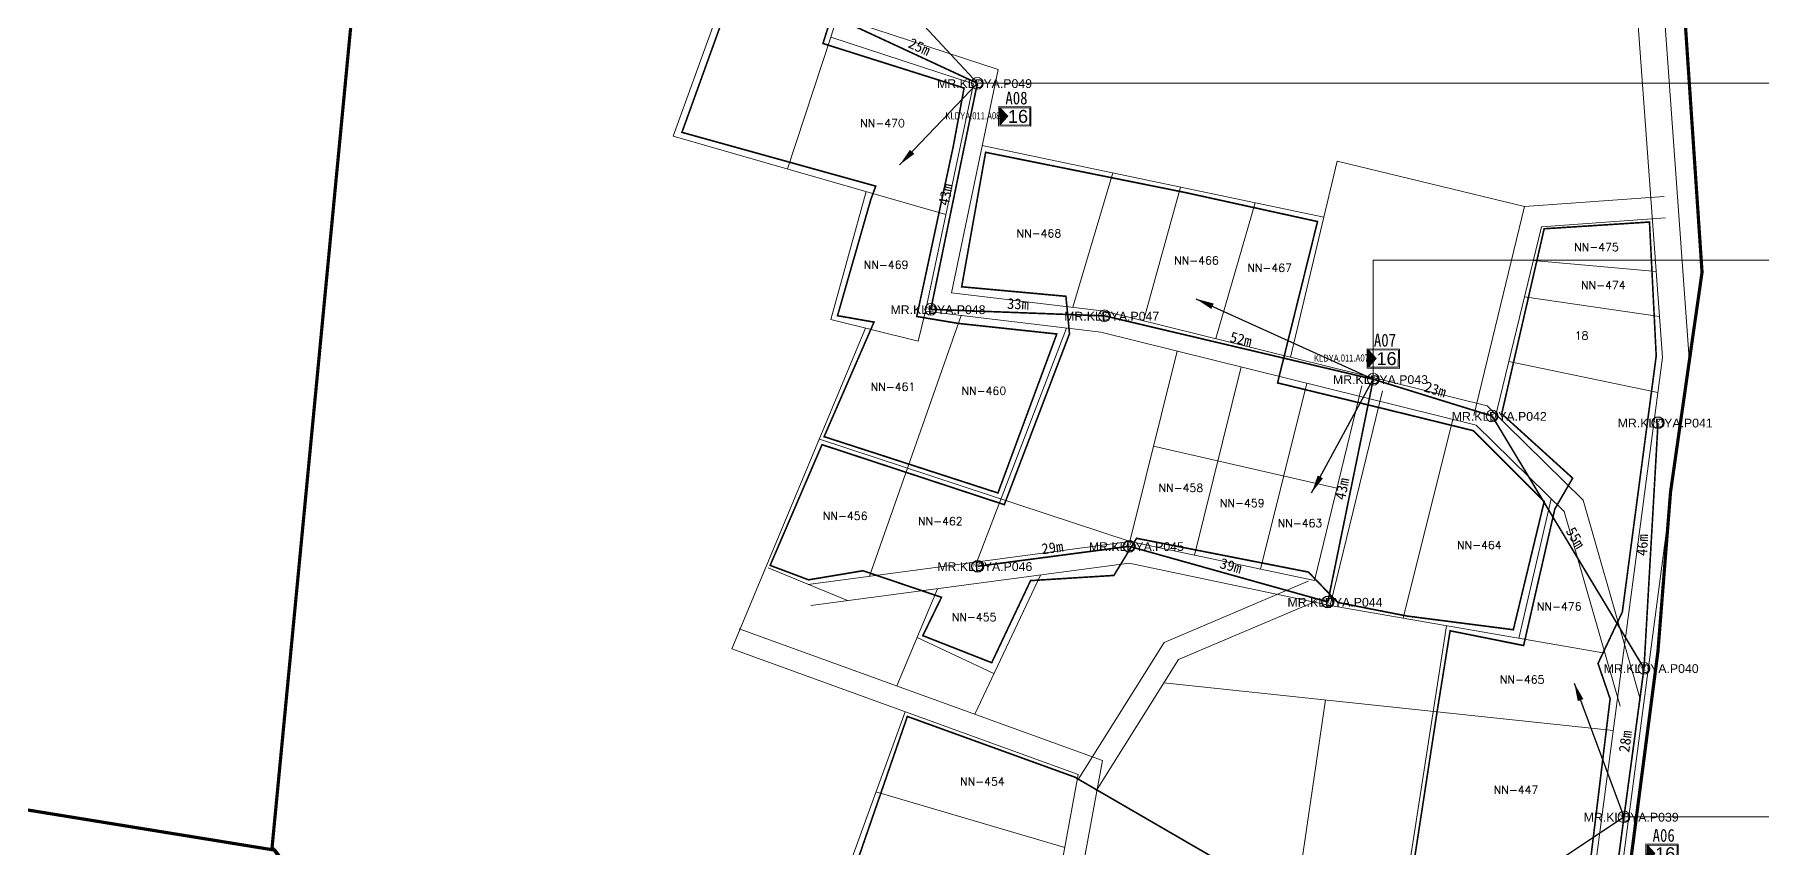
# Model space of a CAD drawing. Header units: millimetres. Extents: x 1060 to 24323, y -9832 to -6451.
# Drawn here: x 9770.5 to 10094.3, y -8038.7 to -7886 of the extents above; entities that cross this region are included whole.
import ezdxf
from ezdxf.enums import TextEntityAlignment as Align

# ---------------------------------------------------------------- set-up
doc = ezdxf.new("R2010")
doc.units = ezdxf.units.MM
doc.linetypes.add('HIDDEN', pattern=[9.525, 6.35, -3.175])
doc.linetypes.add('PHANTOM2', pattern=[1.25, 0.625, -0.125, 0.125, -0.125, 0.125, -0.125])
for name, color, linetype, lineweight in [('Basic Map', 105, 'Continuous', 15), ('FAT', 30, 'Continuous', 5), ('FAT AREA', 134, 'PHANTOM2', 40), ('FAT_Info', 170, 'Continuous', 0), ('FO 24 CORE LINE A - FDT 1', 90, 'Continuous', 50), ('Garis Jalan', 225, 'Continuous', 15), ('Home Number', 6, 'Continuous', 5), ('NEW POLE 7m(3 inches)', 4, 'Continuous', 5), ('POLE ID', 1, 'Continuous', 5), ('SLING WIRE', 4, 'Continuous', 50), ('TEE RADIUS', 170, 'Continuous', 0)]:
    doc.layers.add(name, color=color, linetype=linetype, lineweight=lineweight)
doc.layers.add('BATAS', color=7, linetype='Continuous', plot=False)
doc.layers.add('DIMENSI', color=7, linetype='Continuous')
doc.layers.add('NEW POLE 7M 2.5INCH', color=212, linetype='Continuous')
doc.styles.add('Annotative', font='SimSun.ttf')
doc.styles.add('FS', font='SimSun.ttf', dxfattribs={"width": 0.7})
doc.styles.add('Mark', font='arial.ttf', dxfattribs={"width": 0.8, "height": 2.5})
doc.styles.add('Notes', font='arial.ttf', dxfattribs={"height": 3})
doc.styles.get("Standard").update_dxf_attribs({"font": 'simplex.shx'})
doc.styles.add('Title Block 3', font='dgn003.shx')
doc.styles.add('Title Block v21 - Default$0$Standard', font='arial.ttf')
doc.dimstyles.new('emr standard', dxfattribs={"dimtxt": 2, "dimasz": 0, "dimexe": 1.25, "dimexo": 0.0625, "dimtad": 1, "dimdec": 0, "dimzin": 1, "dimdsep": 46, "dimtxsty": 'Annotative', "dimblk": 'ARCHTICK', "dimcen": 0, "dimse1": 1, "dimse2": 1, "dimsd1": 1, "dimsd2": 1, "dimclrt": 256, "dimadec": 0, "dimazin": 0, "dimtfac": 1, "dimtdec": 0, "dimtmove": 2, "dimatfit": 3, "dimfxl": 1, "dimfxlon": 1, "dimtzin": 0, "dimarcsym": 0})

# ---------------------------------------------------------------- blocks, each defined once
blk = doc.blocks.new('*U41')
at = {"color": 0, "linetype": 'ByBlock', "lineweight": -2}
blk.add_circle((0, 0), 2.24, dxfattribs=at)
at = {"color": 0, "linetype": 'ByBlock', "lineweight": -2, "style": 'Title Block 3', "width": 0.799091}
for s, p in [('NP7', (0, 0.62)), ("3'", (0, -1.27))]:
    blk.add_text(s, height=1.488, dxfattribs=at).set_placement(p, align=Align.MIDDLE_CENTER)
blk = doc.blocks.new('FAT')
h = blk.add_hatch(color=2)
h.dxf.hatch_style = 1
h.paths.add_polyline_path([(-4.25, 2), (-4.25, -2), (-2.4, 0)])
for points in [[(-4.5, 2.25), (3, 2.25), (3, -2.25), (-4.5, -2.25)], [(-4.25, 2), (2.75, 2), (2.75, -2), (-4.25, -2)]]:
    blk.add_lwpolyline(points, close=True)
at = {"color": 2}
blk.add_lwpolyline([(-4.25, 2), (-4.25, -2), (-2.4, 0)], close=True, dxfattribs=at)
at = {"color": 7}
blk.add_attdef('FAT', text='', height=3, dxfattribs=at).set_placement((0.18, 0), align=Align.MIDDLE_CENTER)
blk = doc.blocks.new('_ArchTick')
at = {"color": 0, "linetype": 'ByBlock', "const_width": 0.15}
blk.add_lwpolyline([(-0.5, -0.5), (0.5, 0.5)], dxfattribs=at)
blk = doc.blocks.new('*D1676')
at = {"layer": 'Defpoints', "color": 0, "transparency": 16777216}
for p in [(10068.37, -8032.73), (10068.37, -8032.73), (10063.58, -8069)]:
    blk.add_point(p, dxfattribs=at)
at = {"layer": 'DIMENSI', "transparency": 16777216, "insert": (10064.36, -8050.65), "char_height": 2, "attachment_point": 5, "rotation": 82.4769, "style": 'Annotative'}
blk.add_mtext('37m', dxfattribs=at)
blk = doc.blocks.new('*D1677')
at = {"layer": 'Defpoints', "color": 0, "transparency": 16777216}
for p in [(10072.12, -8004.87), (10072.12, -8004.87), (10068.37, -8032.73)]:
    blk.add_point(p, dxfattribs=at)
at = {"layer": 'DIMENSI', "transparency": 16777216, "insert": (10068.63, -8018.58), "char_height": 2, "attachment_point": 5, "rotation": 82.3356, "style": 'Annotative'}
blk.add_mtext('28m', dxfattribs=at)
blk = doc.blocks.new('*D1678')
at = {"layer": 'Defpoints', "color": 0, "transparency": 16777216}
for p in [(10043.66, -7957.58), (10043.66, -7957.58), (10072.12, -8004.87)]:
    blk.add_point(p, dxfattribs=at)
at = {"layer": 'DIMENSI', "transparency": 16777216, "insert": (10059.28, -7980.39), "char_height": 2, "attachment_point": 5, "rotation": 301.0439, "style": 'Annotative'}
blk.add_mtext('55m', dxfattribs=at)
blk = doc.blocks.new('*D1679')
at = {"layer": 'Defpoints', "color": 0, "transparency": 16777216}
for p in [(10021.38, -7950.68), (10021.38, -7950.68), (10043.66, -7957.58)]:
    blk.add_point(p, dxfattribs=at)
at = {"layer": 'DIMENSI', "transparency": 16777216, "insert": (10033, -7952.58), "char_height": 2, "attachment_point": 5, "rotation": 342.7969, "style": 'Annotative'}
blk.add_mtext('23m', dxfattribs=at)
blk = doc.blocks.new('*D1680')
at = {"layer": 'Defpoints', "color": 0, "transparency": 16777216}
for p in [(9971.01, -7938.79), (9971.01, -7938.79), (10021.38, -7950.68)]:
    blk.add_point(p, dxfattribs=at)
at = {"layer": 'DIMENSI', "transparency": 16777216, "insert": (9996.57, -7943.16), "char_height": 2, "attachment_point": 5, "rotation": 346.7158, "style": 'Annotative'}
blk.add_mtext('52m', dxfattribs=at)
blk = doc.blocks.new('*D1681')
at = {"layer": 'Defpoints', "color": 0, "transparency": 16777216}
for p in [(9938.45, -7937.57), (9938.45, -7937.57), (9971.01, -7938.79)]:
    blk.add_point(p, dxfattribs=at)
at = {"layer": 'DIMENSI', "transparency": 16777216, "insert": (9954.79, -7936.56), "char_height": 2, "attachment_point": 5, "rotation": 357.8535, "style": 'Annotative'}
blk.add_mtext('33m', dxfattribs=at)
blk = doc.blocks.new('*D1682')
at = {"layer": 'Defpoints', "color": 0, "transparency": 16777216}
for p in [(9947.17, -7895.18), (9947.17, -7895.18), (9938.45, -7937.57)]:
    blk.add_point(p, dxfattribs=at)
at = {"layer": 'DIMENSI', "transparency": 16777216, "insert": (9941.22, -7916.05), "char_height": 2, "attachment_point": 5, "rotation": 78.3782, "style": 'Annotative'}
blk.add_mtext('43m', dxfattribs=at)
blk = doc.blocks.new('*D1798')
at = {"layer": 'Defpoints', "color": 0, "transparency": 16777216}
for p in [(10074.75, -7958.83), (10072.12, -8004.87), (10072.12, -8004.87)]:
    blk.add_point(p, dxfattribs=at)
at = {"layer": 'DIMENSI', "transparency": 16777216, "insert": (10071.81, -7981.76), "char_height": 2, "attachment_point": 5, "rotation": 86.7262, "style": 'Annotative'}
blk.add_mtext('46m', dxfattribs=at)
blk = doc.blocks.new('*D1799')
at = {"layer": 'Defpoints', "color": 0, "transparency": 16777216}
for p in [(10021.38, -7950.68), (10012.86, -7992.43), (10012.86, -7992.43)]:
    blk.add_point(p, dxfattribs=at)
at = {"layer": 'DIMENSI', "transparency": 16777216, "insert": (10015.53, -7971.23), "char_height": 2, "attachment_point": 5, "rotation": 78.4648, "style": 'Annotative'}
blk.add_mtext('43m', dxfattribs=at)
blk = doc.blocks.new('*D1800')
at = {"layer": 'Defpoints', "color": 0, "transparency": 16777216}
for p in [(9975.63, -7982), (9975.63, -7982), (10012.86, -7992.43)]:
    blk.add_point(p, dxfattribs=at)
at = {"layer": 'DIMENSI', "transparency": 16777216, "insert": (9994.69, -7985.65), "char_height": 2, "attachment_point": 5, "rotation": 344.3504, "style": 'Annotative'}
blk.add_mtext('39m', dxfattribs=at)
blk = doc.blocks.new('*D1801')
at = {"layer": 'Defpoints', "color": 0, "transparency": 16777216}
for p in [(9975.63, -7982), (9947.23, -7985.74), (9947.23, -7985.74)]:
    blk.add_point(p, dxfattribs=at)
at = {"layer": 'DIMENSI', "transparency": 16777216, "insert": (9961.22, -7982.26), "char_height": 2, "attachment_point": 5, "rotation": 7.5135, "style": 'Annotative'}
blk.add_mtext('29m', dxfattribs=at)
blk = doc.blocks.new('*D1802')
at = {"layer": 'Defpoints', "color": 0, "transparency": 16777216}
for p in [(9924.08, -7884.46), (9947.17, -7895.18), (9947.17, -7895.18)]:
    blk.add_point(p, dxfattribs=at)
at = {"layer": 'DIMENSI', "transparency": 16777216, "insert": (9936.31, -7888.35), "char_height": 2, "attachment_point": 5, "rotation": 335.0926, "style": 'Annotative'}
blk.add_mtext('25m', dxfattribs=at)

msp = doc.modelspace()

# ---------------------------------------------------------------- linework, layer by layer
at = {"layer": 'Basic Map'}
for points in [[(9890.18, -7905.08), (9923.37, -7813.37)], [(9919.71, -7886.53), (9911.61, -7911.24)], [(9941.29, -7919.78), (9890.18, -7905.08)], [(10012.13, -7920.28), (9948.1, -7906.84)], [(10005.89, -7946.54), (10014.61, -7909.8)], [(10049.7, -7918.3), (10014.61, -7909.8)], [(9965.06, -7937.18), (9972.54, -7911.97)], [(9978.31, -7939.7), (9985.24, -7914.64)], [(9926.35, -7915.48), (9919.68, -7939.49)], [(9991.86, -7943.06), (9999.22, -7917.57)], [(10051.36, -7928.42), (10074.4, -7930.47)], [(10049.71, -7935.24), (10075.02, -7938.92)], [(9937.48, -7937.93), (9936.1, -7943.54), (9919.68, -7939.49)], [(9926.95, -7987.61), (9944.16, -7938.73)], [(9901.17, -8001.22), (9926.23, -7941.11)], [(9947.07, -7984.93), (9963.9, -7941.07)], [(9975.78, -7981.11), (9984.63, -7945.39)], [(10046.77, -7947.36), (10074.71, -7953.17)], [(9987.85, -7983.65), (9996.6, -7948.36)], [(10000.27, -7986.28), (10008.91, -7951.41)], [(10027.01, -7995.5), (10036.26, -7958.19)], [(9917.56, -7961.9), (9975.79, -7981.11)], [(9980.21, -7963.25), (10014.55, -7971.12)], [(10048.69, -7999.26), (10054.7, -7973.07)], [(9907.94, -7986.06), (9922.85, -7992.19)], [(9959, -7987.38), (9946.69, -8013.5)], [(9939.68, -7989.95), (9932.08, -8008.19)], [(10013.32, -7993.12), (10064.79, -8002.06)], [(9935.88, -7999.07), (9950.29, -8005.86)], [(10024.88, -8062.97), (10035.11, -7996.9)], [(9982.15, -8007.61), (10066.37, -8016.51)], [(10012.44, -8010.81), (9994.63, -8132.29)], [(9933.62, -8013.01), (9922.69, -8043.11)], [(9963.54, -8038.46), (9928.15, -8028.06)]]:
    msp.add_lwpolyline(points, dxfattribs=at)
at = {"layer": 'BATAS', "color": 1, "linetype": 'HIDDEN', "const_width": 0.6}
msp.add_lwpolyline([(10021.58, -8336.07), (10031.29, -8278.65), (10048.61, -8239.46), (10053.15, -8178.14), (10064.77, -8078.34), (10074.73, -8001.75), (10077.1, -7971.77), (10083, -7930.61), (10070.66, -7747.23), (10085.77, -7698.8), (9849.43, -7678.93), (9814.98, -8038.44), (9873.4, -8117.53), (9815.51, -8038.97), (9582.3, -8001.07), (9460.62, -8198.57), (9460.62, -8198.57), (9282.72, -8312.91), (8951.9, -8242.14), (8931.32, -8456.52)], dxfattribs=at)
at = {"layer": 'FAT AREA', "ltscale": 10, "const_width": 0.3}
for points in [[(9951.03, -7972), (9918.45, -7961.44), (9927.8, -7939.96), (9920.96, -7938.76), (9927.22, -7916.91), (9928.13, -7914.47), (9891.8, -7904.38), (9924.11, -7814.76), (9971.97, -7827.01), (9966.21, -7844.76), (9934.03, -7837.5), (9918.23, -7887.72), (9944.68, -7896.08), (9942.65, -7907.05), (9935.81, -7938.91), (9943.63, -7940.21), (9962.06, -7942.19), (9951.03, -7972)], [(10047.63, -7997.64), (10027.68, -7995.07), (10014.72, -7992.53), (10009.22, -7986.83), (9977.01, -7980.5), (9972.76, -7987.46), (9957.15, -7988.43), (9949.86, -8003.82), (9936.95, -7998.75), (9940.45, -7991.56), (9925.72, -7986.58), (9915.54, -7988.28), (9908.33, -7985.58), (9918.06, -7962.94), (9952.22, -7974.19), (9964.44, -7942.14), (9963.77, -7935.12), (9944.23, -7933.34), (9948.72, -7908.13), (9979.76, -7914.38), (9986.02, -7915.64), (10010.93, -7921.11), (10003.44, -7951.36), (10023.22, -7956.17), (10040.17, -7960.33), (10053.42, -7973.6), (10047.63, -7997.64)], [(10033.69, -8120.25), (10043.29, -8070.14), (10043.85, -8065.05), (10034.9, -8063.61), (10038.54, -8043.58), (10038.7, -8042.69), (10028.94, -8041.65), (10033.28, -8013.39), (10035.78, -7997.84), (10049.56, -8000.6), (10055.41, -7974.99), (10058.75, -7969.22), (10045.45, -7957.16), (10053.41, -7922.46), (10073.15, -7921.2), (10074.41, -7946.3), (10068.06, -7994.31), (10063.5, -8003.97), (10065.77, -8010.59), (10058.94, -8066.93), (10052.8, -8110.21), (10050.96, -8122.47), (10033.69, -8120.25)], [(10017.66, -8117.39), (10019.88, -8103.33), (10034.71, -8106.19), (10041.68, -8070.41), (10031.6, -8068.85), (10033.76, -8063.59), (10037.17, -8043.75), (9992.33, -8040.88), (9965.38, -8025.25), (9934.05, -8013.9), (9924.44, -8041.71), (9942.24, -8046.48), (9936.76, -8066.15), (9985.26, -8075.59), (9981.33, -8098.26), (10000.06, -8101.07), (9997.85, -8114.96), (10017.66, -8117.39)]]:
    msp.add_lwpolyline(points, dxfattribs=at)
at = {"layer": 'FAT_Info'}
for points in [[(9947.17, -7895.18), (10305.23, -7895.18)], [(10021.38, -7950.68), (10021.38, -7928.33), (10305.23, -7928.33)], [(10068.37, -8032.73), (10305.23, -8032.73)]]:
    msp.add_lwpolyline(points, dxfattribs=at)
at = {"layer": 'FO 24 CORE LINE A - FDT 1', "const_width": 0.3}
msp.add_lwpolyline([(10017.34, -8304.66), (10033.46, -8258.61), (10040, -8230.12), (10046.19, -8183.63), (10053.22, -8140.18), (10060.57, -8092.76), (10063.58, -8071.2), (10021.1, -8066.52), (9984.25, -8058.32), (9984.73, -8056.18), (10021.22, -8064.33), (10063.58, -8069), (10068.37, -8032.73), (10072.12, -8004.87), (10043.66, -7957.58), (10021.38, -7950.68), (9971.01, -7938.79), (9938.45, -7937.57), (9947.17, -7895.18)], dxfattribs=at)
at = {"layer": 'Garis Jalan'}
for p, q in [((9919.71, -7886.53), (9941.37, -7817.97)), ((10075.58, -7946.61), (10066.13, -7816.75)), ((10080.6, -7946.76), (10071.12, -7816.45)), ((9951.09, -7892.61), (9924.71, -7883.96)), ((9946.44, -7895.29), (9919.71, -7886.53)), ((9937.48, -7937.93), (9946.44, -7895.29)), ((9942.3, -7934.48), (9951.09, -7892.61)), ((10040.21, -7957.46), (10049.7, -7918.3)), ((10049.7, -7918.3), (10075.89, -7916.39)), ((10052.9, -7922.07), (10076.18, -7920.38)), ((10044.1, -7958.4), (10052.9, -7922.07)), ((9971.01, -7937.89), (9942.3, -7934.48)), ((9970.29, -7941.83), (9937.48, -7937.93)), ((10042.71, -7955.67), (9971.01, -7937.89)), ((10040.68, -7959.29), (9970.29, -7941.83)), ((10055.74, -8097.11), (10075.58, -7946.61)), ((10060.7, -8097.81), (10080.6, -7946.76)), ((10019.21, -7951.91), (10010.35, -7988.4)), ((10023.1, -7952.86), (10013.32, -7993.12)), ((10060.69, -7973.35), (10042.71, -7955.67)), ((10057.14, -7975.47), (10040.68, -7959.29)), ((10071.48, -8010.85), (10060.69, -7973.35)), ((10067.64, -8011.96), (10057.14, -7975.47)), ((9975.78, -7981.11), (9915.44, -7989.14)), ((10010.35, -7988.4), (9975.78, -7981.11)), ((9975.63, -7985.16), (9915.97, -7993.11)), ((10013.32, -7993.12), (9975.63, -7985.16)), ((9982.18, -8000.05), (10009.2, -7988.53)), ((9984.9, -8003.24), (10010.77, -7992.21)), ((9970.62, -8022.19), (9902.54, -7997.46)), ((9966.07, -8024.79), (9901.17, -8001.22)), ((9966.04, -8025.71), (9982.18, -8000.05)), ((9969.43, -8027.84), (9984.9, -8003.24)), ((9961, -8052.13), (9966.07, -8024.79)), ((9965.63, -8049.1), (9970.62, -8022.19))]:
    msp.add_line(p, q, dxfattribs=at)
at = {"layer": 'SLING WIRE', "const_width": 0.3}
for points in [[(9941.08, -7829.16), (9924.08, -7884.46), (9947.17, -7895.18)], [(10021.38, -7950.68), (10012.86, -7992.43), (9975.63, -7982), (9947.23, -7985.74)], [(10074.75, -7958.83), (10072.12, -8004.87)]]:
    msp.add_lwpolyline(points, dxfattribs=at)

# ---------------------------------------------------------------- block references
at = {"layer": 'FAT'}
ref = msp.add_blockref('FAT', (9954.79, -7901.39), dxfattribs=dict(at, xscale=0.8061780738945727, yscale=0.8061780738945727, zscale=0.8061780738945727, rotation=359.6199770086993))
ref.add_attrib('FAT', '16', dxfattribs={"layer": '0', "color": 7, "height": 2.42, "rotation": 0.3696, "style": 'Title Block v21 - Default$0$Standard'}).set_placement((9954.79, -7901.39), align=Align.MIDDLE_CENTER)
ref = msp.add_blockref('FAT', (10023.86, -7946.81), dxfattribs=dict(at, xscale=0.8061780738945727, yscale=0.8061780738945727, zscale=0.8061780738945727, rotation=359.6199770086993))
ref.add_attrib('FAT', '16', dxfattribs={"layer": '0', "color": 7, "height": 2.42, "rotation": 0.3696, "style": 'Title Block v21 - Default$0$Standard'}).set_placement((10023.86, -7946.81), align=Align.MIDDLE_CENTER)
ref = msp.add_blockref('FAT', (10076.1, -8039.64), dxfattribs=dict(at, xscale=0.8061780738945727, yscale=0.8061780738945727, zscale=0.8061780738945727, rotation=359.6199770086993))
ref.add_attrib('FAT', '16', dxfattribs={"layer": '0', "color": 7, "height": 2.42, "rotation": 0.3696, "style": 'Title Block v21 - Default$0$Standard'}).set_placement((10076.1, -8039.64), align=Align.MIDDLE_CENTER)
at = {"layer": 'NEW POLE 7M 2.5INCH', "xscale": 0.4917860914719293, "yscale": 0.4917860914719293, "zscale": 0.4917860914719293}
for p in [(10074.75, -7958.83), (9975.63, -7982), (9947.23, -7985.74), (10012.86, -7992.43)]:
    msp.add_blockref('*U41', p, dxfattribs=at)
at = {"layer": 'NEW POLE 7m(3 inches)', "xscale": 0.4917860914719293, "yscale": 0.4917860914719293, "zscale": 0.4917860914719293}
for p in [(9947.17, -7895.18), (9938.45, -7937.57), (9971.01, -7938.79), (10021.38, -7950.68), (10043.66, -7957.58), (10072.12, -8004.87), (10068.37, -8032.73)]:
    msp.add_blockref('*U41', p, dxfattribs=at)

# ---------------------------------------------------------------- texts
at = {"layer": 'FAT', "color": 0, "style": 'FS', "width": 0.85}
for s, p in [('A08', (9952.42, -7899.14)), ('A07', (10021.49, -7944.55)), ('A06', (10073.73, -8037.39))]:
    msp.add_text(s, height=2.398, dxfattribs=at).set_placement(p)
at = {"layer": 'FAT', "style": 'Mark', "width": 0.7}
for s, p in [('KLDYA.011.A08', (9946.34, -7901.28)), ('KLDYA.011.A07', (10015.41, -7946.7))]:
    msp.add_text(s, height=1.32, rotation=0.1509, dxfattribs=at).set_placement(p, align=Align.MIDDLE)
at = {"layer": 'Home Number'}
for s, p in [('NN-470', (9925.22, -7903.86, -32.63)), ('NN-468', (9954.53, -7924.52, -32.62)), ('NN-466', (9984.06, -7929.6, -32.61)), ('NN-475', (10059.04, -7927.08, -32.57)), ('NN-469', (9925.89, -7930.41, -32.65)), ('NN-467', (9997.77, -7931, -32.6)), ('NN-474', (10060.32, -7934.23, -32.57)), ('18', (10059.14, -7943.68, -32.59)), ('NN-461', (9927.18, -7953.29, -32.66)), ('NN-460', (9944.22, -7954.05, -32.65)), ('NN-458', (9981.14, -7972.24, -32.65)), ('NN-459', (9992.64, -7975.09, -32.65)), ('NN-456', (9918.23, -7977.5, -32.69)), ('NN-462', (9936.06, -7978.49, -32.68)), ('NN-463', (10003.47, -7978.85, -32.64)), ('NN-464', (10037.08, -7982.96, -32.63)), ('NN-476', (10052.05, -7994.48, -32.63)), ('NN-455', (9942.39, -7996.47, -32.69)), ('NN-465', (10045.11, -8008.17, -32.65)), ('NN-454', (9943.94, -8027.31, -32.72)), ('NN-447', (10043.95, -8028.85, -32.66))]:
    msp.add_text(s, height=1.5, dxfattribs=at).set_placement(p, align=Align.BOTTOM_LEFT)
at = {"layer": 'POLE ID', "style": 'Notes'}
for s, p in [('MR.KLDYA.P049', (9939.61, -7896.07)), ('MR.KLDYA.P048', (9930.89, -7938.46)), ('MR.KLDYA.P047', (9963.45, -7939.68)), ('MR.KLDYA.P043', (10013.82, -7951.57)), ('MR.KLDYA.P042', (10036.09, -7958.47)), ('MR.KLDYA.P041', (10067.19, -7959.72)), ('MR.KLDYA.P045', (9968.07, -7982.88)), ('MR.KLDYA.P046', (9939.67, -7986.63)), ('MR.KLDYA.P044', (10005.3, -7993.31)), ('MR.KLDYA.P040', (10064.56, -8005.75)), ('MR.KLDYA.P039', (10060.81, -8033.62))]:
    msp.add_text(s, height=1.65, dxfattribs=at).set_placement(p)

# ---------------------------------------------------------------- dimensions: what is measured, and where the dimension line sits
at = {"layer": 'DIMENSI'}
for p1, p2, picture, middle in [((9924.08, -7884.46), (9947.17, -7895.18), '*D1802', (9936.31, -7888.35)), ((9938.45, -7937.57), (9947.17, -7895.18), '*D1682', (9941.22, -7916.05)), ((9971.01, -7938.79), (9938.45, -7937.57), '*D1681', (9954.79, -7936.56)), ((10021.38, -7950.68), (9971.01, -7938.79), '*D1680', (9996.57, -7943.16)), ((10021.38, -7950.68), (10012.86, -7992.43), '*D1799', (10015.53, -7971.23)), ((10043.66, -7957.58), (10021.38, -7950.68), '*D1679', (10033, -7952.58)), ((10072.12, -8004.87), (10043.66, -7957.58), '*D1678', (10059.28, -7980.39)), ((10074.75, -7958.83), (10072.12, -8004.87), '*D1798', (10071.81, -7981.76)), ((9975.63, -7982), (9947.23, -7985.74), '*D1801', (9961.22, -7982.26)), ((10012.86, -7992.43), (9975.63, -7982), '*D1800', (9994.69, -7985.65)), ((10068.37, -8032.73), (10072.12, -8004.87), '*D1677', (10068.63, -8018.58)), ((10063.58, -8069), (10068.37, -8032.73), '*D1676', (10064.36, -8050.65))]:
    dim = msp.add_aligned_dim(p1=p1, p2=p2, distance=0, dimstyle='emr standard', override={"dimpost": 'm'}, dxfattribs=at)
    dim.commit()
    dim.dimension.update_dxf_attribs({"geometry": picture, "text_midpoint": middle})

# ---------------------------------------------------------------- leaders
at = {"layer": 'TEE RADIUS', "lineweight": 0}
for points in [[(9916.9, -7862.39), (9947.17, -7895.18)], [(9932.6, -7910.49), (9947.17, -7895.18)], [(9988.15, -7935.59), (10021.38, -7950.68)], [(10009.83, -7971.97), (10021.38, -7950.68)], [(10059.05, -8007.65), (10068.37, -8032.73)], [(10048.47, -8045.95), (10068.37, -8032.73)]]:
    msp.add_leader(points, dimstyle='emr standard', override={"dimasz": 3.4, "dimgap": 0.625, "dimtad": 0}, dxfattribs=at)

doc.saveas('drawing.dxf')
